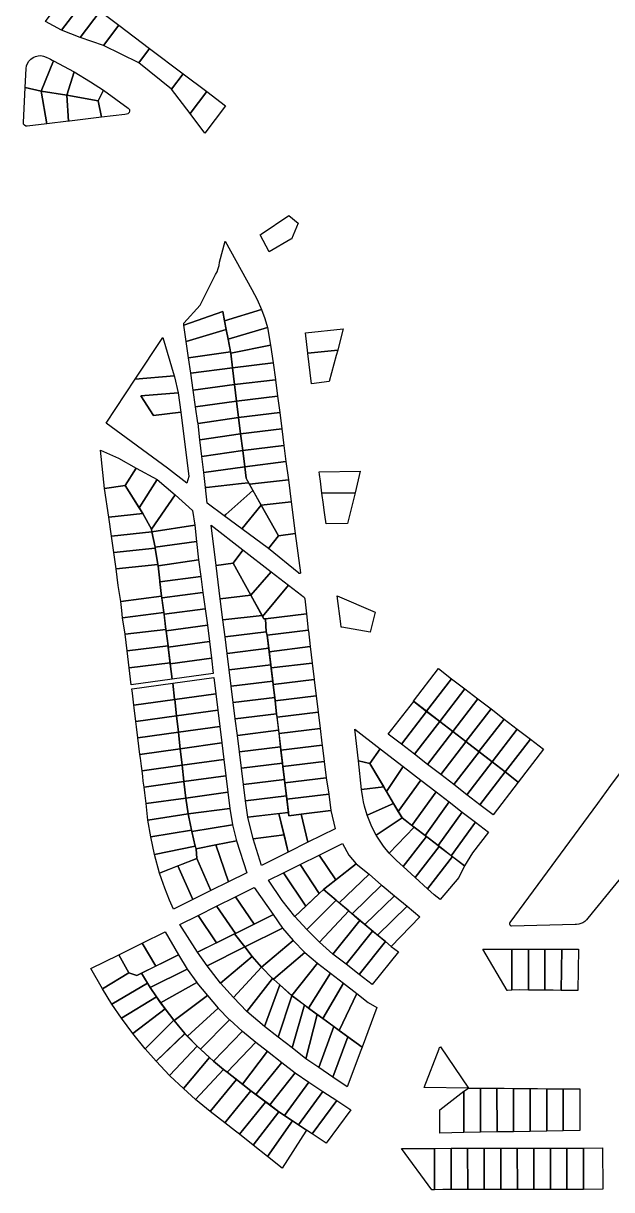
# Model space of a CAD drawing. Header units: millimetres. Extents: x 522658 to 553925, y 7796479 to 7820139.
# Drawn here: x 539582 to 540008, y 7802974 to 7803820 of the extents above; entities that cross this region are included whole.
import ezdxf

# ---------------------------------------------------------------- set-up
doc = ezdxf.new("R2010")
doc.units = ezdxf.units.MM
doc.layers.add('ZONA RESIDENCIAL 2 (ZR_2)', color=2, linetype='Continuous')

msp = doc.modelspace()

# ---------------------------------------------------------------- linework, layer by layer
at = {"layer": 'ZONA RESIDENCIAL 2 (ZR_2)'}
for points in [[(539597.62, 7803821.79), (539615.3, 7803846.03), (539615.72, 7803845.71), (539626.09, 7803837.87), (539609.2, 7803815.54), (539597.62, 7803821.79)], [(539609.2, 7803815.54), (539626.09, 7803837.87), (539637.25, 7803829.42), (539622.77, 7803810.28), (539609.2, 7803815.54)], [(539622.77, 7803810.28), (539637.25, 7803829.42), (539650.81, 7803819.17), (539639.65, 7803804.42), (539622.77, 7803810.28)], [(539639.65, 7803804.42), (539650.81, 7803819.17), (539673.14, 7803802.28), (539665.3, 7803791.91), (539639.65, 7803804.42)], [(539665.3, 7803791.91), (539673.14, 7803802.28), (539697.47, 7803783.88), (539689.02, 7803772.71), (539665.3, 7803791.91)], [(539603.45, 7803793.33), (539594.41, 7803771.23), (539582.91, 7803773.86), (539583.65, 7803787.58), (539583.94, 7803789.52), (539584.62, 7803791.37), (539585.63, 7803793.02), (539586.96, 7803794.49), (539588.56, 7803795.65), (539590.41, 7803796.5), (539592.25, 7803796.87), (539594.22, 7803797.02), (539596.1, 7803796.72), (539598, 7803796.03), (539600.24, 7803794.92), (539601.3, 7803794.39), (539602.44, 7803793.83), (539603.45, 7803793.33)], [(539594.41, 7803771.23), (539603.45, 7803793.33), (539618.4, 7803785.25), (539613.2, 7803768.43), (539594.41, 7803771.23)], [(539613.2, 7803768.43), (539618.4, 7803785.25), (539630.29, 7803778.11), (539639.62, 7803772.03), (539635.79, 7803764.11), (539613.2, 7803768.43)], [(539689.02, 7803772.71), (539697.47, 7803783.88), (539714.61, 7803770.91), (539702.55, 7803754.96), (539689.02, 7803772.71)], [(539594.41, 7803771.23), (539598.47, 7803747.55), (539584.33, 7803745.83), (539583.26, 7803745.93), (539582.32, 7803746.49), (539581.71, 7803747.36), (539581.53, 7803748.45), (539582.91, 7803773.86), (539594.41, 7803771.23)], [(539613.2, 7803768.43), (539614.35, 7803749.47), (539598.47, 7803747.55), (539594.41, 7803771.23), (539613.2, 7803768.43)], [(539614.35, 7803749.47), (539613.2, 7803768.43), (539635.79, 7803764.11), (539638.18, 7803752.35), (539614.99, 7803749.55), (539614.35, 7803749.47)], [(539635.79, 7803764.11), (539639.62, 7803772.03), (539657.66, 7803758.97), (539658.14, 7803758.43), (539658.44, 7803757.84), (539658.55, 7803757.34), (539658.59, 7803756.71), (539658.26, 7803755.84), (539657.65, 7803755.1), (539657.25, 7803754.84), (539656.37, 7803754.56), (539655.11, 7803754.4), (539638.18, 7803752.35), (539635.79, 7803764.11)], [(539702.55, 7803754.96), (539714.61, 7803770.91), (539728.17, 7803760.65), (539713.09, 7803740.71), (539702.55, 7803754.96)], [(539753.41, 7803666.94), (539754.18, 7803667.53), (539774.03, 7803680.95), (539780.81, 7803675.5), (539776.12, 7803663.85), (539775.63, 7803663.83), (539759.93, 7803654.6), (539753.41, 7803666.94)], [(539754.39, 7803612.6), (539727.54, 7803604.51), (539726.2, 7803611.28), (539698.07, 7803601.37), (539697.86, 7803602.82), (539709.92, 7803615.95), (539720.88, 7803638.1), (539722.07, 7803640.17), (539722.98, 7803642.37), (539723.6, 7803644.68), (539723.9, 7803647.05), (539727.98, 7803662.29), (539747.25, 7803627.34), (539751.1, 7803620.1), (539754.39, 7803612.6)], [(539698.07, 7803601.37), (539726.2, 7803611.28), (539727.54, 7803604.51), (539728.78, 7803598.24), (539699.75, 7803589.6), (539698.07, 7803601.37)], [(539758.56, 7803599.76), (539730.09, 7803591.18), (539728.78, 7803598.24), (539727.54, 7803604.51), (539754.39, 7803612.6), (539756.67, 7803606.24), (539758.56, 7803599.76)], [(539731.82, 7803581.87), (539701.47, 7803577.59), (539699.75, 7803589.6), (539728.78, 7803598.24), (539730.09, 7803591.18), (539731.82, 7803581.87)], [(539730.09, 7803591.18), (539758.56, 7803599.76), (539760.87, 7803586.8), (539731.97, 7803581.06), (539730.09, 7803591.18)], [(539786.19, 7803595.74), (539813.59, 7803598.71), (539809.67, 7803583.34), (539809.62, 7803583.15), (539788.02, 7803580.95), (539786.19, 7803595.74)], [(539691.04, 7803564.59), (539662.73, 7803562.16), (539682.67, 7803592.36), (539691.04, 7803564.59)], [(539701.47, 7803577.59), (539731.82, 7803581.87), (539731.97, 7803581.06), (539733.28, 7803570.37), (539703.05, 7803566.57), (539701.47, 7803577.59)], [(539731.97, 7803581.06), (539760.87, 7803586.8), (539762.7, 7803574.11), (539733.28, 7803570.37), (539731.97, 7803581.06)], [(539788.02, 7803580.95), (539809.62, 7803583.15), (539808.57, 7803579.29), (539803.44, 7803560.38), (539790.55, 7803558.74), (539788.04, 7803580.81), (539788.02, 7803580.95)], [(539733.28, 7803570.37), (539762.7, 7803574.11), (539764.44, 7803561.99), (539764.47, 7803561.76), (539734.78, 7803558.21), (539733.28, 7803570.37)], [(539662.73, 7803562.16), (539691.04, 7803564.59), (539691.29, 7803563.76), (539693.83, 7803552.33), (539666.74, 7803550), (539675.84, 7803535.81), (539695.67, 7803538.09), (539701.67, 7803491.58), (539700.18, 7803486.71), (539686.21, 7803497.5), (539641.55, 7803530.09), (539662.73, 7803562.16)], [(539734.78, 7803558.21), (539704.82, 7803554.22), (539703.05, 7803566.57), (539733.28, 7803570.37), (539734.78, 7803558.21)], [(539736.25, 7803546.22), (539706.55, 7803542.12), (539704.82, 7803554.22), (539734.78, 7803558.21), (539736.25, 7803546.22)], [(539734.78, 7803558.21), (539764.47, 7803561.76), (539766, 7803549.81), (539736.25, 7803546.22), (539734.78, 7803558.21)], [(539695.67, 7803538.09), (539675.84, 7803535.81), (539666.74, 7803550), (539693.83, 7803552.33), (539695.67, 7803538.09)], [(539737.72, 7803534.3), (539708.28, 7803530), (539708.23, 7803530.43), (539706.55, 7803542.12), (539736.25, 7803546.22), (539737.72, 7803534.3)], [(539736.25, 7803546.22), (539766, 7803549.81), (539767.51, 7803538.02), (539737.72, 7803534.3), (539736.25, 7803546.22)], [(539737.72, 7803534.3), (539767.51, 7803538.02), (539769.03, 7803526.14), (539739.17, 7803522.49), (539737.72, 7803534.3)], [(539739.17, 7803522.49), (539709.64, 7803518.18), (539708.28, 7803530), (539737.72, 7803534.3), (539739.17, 7803522.49)], [(539740.67, 7803510.32), (539711.04, 7803506), (539709.64, 7803518.18), (539739.17, 7803522.49), (539740.67, 7803510.32)], [(539739.17, 7803522.49), (539769.03, 7803526.14), (539770.58, 7803514.03), (539740.67, 7803510.32), (539739.17, 7803522.49)], [(539740.67, 7803510.32), (539770.58, 7803514.03), (539772.08, 7803502.28), (539742.11, 7803498.61), (539740.67, 7803510.32)], [(539663.46, 7803497.42), (539655.29, 7803484.84), (539640.46, 7803482.7), (539637.45, 7803510.63), (539650.57, 7803504.84), (539663.46, 7803497.42)], [(539742.11, 7803498.61), (539712.39, 7803494.28), (539711.04, 7803506), (539740.67, 7803510.32), (539742.11, 7803498.61)], [(539655.29, 7803484.84), (539663.46, 7803497.42), (539678.7, 7803489.21), (539665.45, 7803468.82), (539655.29, 7803484.84)], [(539744.98, 7803486.92), (539739.8, 7803486.37), (539714.45, 7803483.6), (539713.65, 7803483.41), (539712.39, 7803494.28), (539742.11, 7803498.61), (539743.15, 7803490.17), (539744.98, 7803486.92)], [(539742.11, 7803498.61), (539772.08, 7803502.28), (539773.78, 7803489.04), (539745.61, 7803485.81), (539743.15, 7803490.17), (539742.11, 7803498.61)], [(539798.2, 7803479.47), (539797.07, 7803488.09), (539796.43, 7803492.96), (539796.17, 7803494.96), (539825.99, 7803495.26), (539822.2, 7803479.72), (539798.2, 7803479.47)], [(539665.45, 7803468.82), (539678.7, 7803489.21), (539691.62, 7803478.16), (539674.4, 7803453.35), (539668.13, 7803464.59), (539665.45, 7803468.82)], [(539713.65, 7803483.41), (539714.45, 7803483.6), (539739.8, 7803486.37), (539744.98, 7803486.92), (539748.08, 7803481.42), (539728.55, 7803463.93), (539727.27, 7803463.03), (539714.93, 7803472.21), (539713.65, 7803483.41)], [(539745.61, 7803485.81), (539773.78, 7803489.04), (539775.84, 7803472.98), (539754.18, 7803470.6), (539745.61, 7803485.81)], [(539668.13, 7803464.59), (539643.5, 7803462.04), (539640.46, 7803482.7), (539655.29, 7803484.84), (539668.13, 7803464.59)], [(539674.4, 7803453.35), (539691.62, 7803478.16), (539704.28, 7803466.75), (539705.94, 7803456.21), (539674.84, 7803451.21), (539674.4, 7803453.35)], [(539727.27, 7803463.03), (539728.55, 7803463.93), (539748.08, 7803481.42), (539754.18, 7803470.6), (539740.36, 7803453.7), (539740.16, 7803453.44), (539727.27, 7803463.03)], [(539801.13, 7803457.21), (539800.28, 7803463.72), (539799.84, 7803467.05), (539799.28, 7803471.27), (539798.2, 7803479.47), (539822.2, 7803479.72), (539816.75, 7803457.37), (539801.13, 7803457.21)], [(539740.16, 7803453.44), (539740.36, 7803453.7), (539754.18, 7803470.6), (539766.7, 7803448.37), (539759.38, 7803439.15), (539740.16, 7803453.44)], [(539754.18, 7803470.6), (539775.84, 7803472.98), (539778.77, 7803450.13), (539766.7, 7803448.37), (539754.18, 7803470.6)], [(539674.84, 7803451.21), (539645.53, 7803448.17), (539643.5, 7803462.04), (539668.13, 7803464.59), (539674.4, 7803453.35), (539674.84, 7803451.21)], [(539674.84, 7803451.21), (539705.94, 7803456.21), (539707.24, 7803444.29), (539677.15, 7803440.27), (539674.84, 7803451.21)], [(539733.68, 7803428.49), (539721.33, 7803426.94), (539717.68, 7803456.1), (539740.88, 7803438.14), (539740.8, 7803438.06), (539733.68, 7803428.49)], [(539677.26, 7803439.39), (539647.28, 7803436.29), (539645.53, 7803448.17), (539674.84, 7803451.21), (539677.15, 7803440.27), (539677.26, 7803439.39)], [(539677.15, 7803440.27), (539707.24, 7803444.29), (539708.7, 7803430.87), (539679.28, 7803426.72), (539679.11, 7803427.54), (539677.26, 7803439.39), (539677.15, 7803440.27)], [(539766.7, 7803448.37), (539778.77, 7803450.13), (539782.55, 7803421.53), (539782.53, 7803421.43), (539782.5, 7803421.33), (539782.45, 7803421.23), (539782.38, 7803421.15), (539782.31, 7803421.08), (539782.22, 7803421.02), (539782.12, 7803420.98), (539782.02, 7803420.95), (539781.92, 7803420.94), (539781.81, 7803420.95), (539781.71, 7803420.98), (539781.61, 7803421.02), (539781.52, 7803421.08), (539781.45, 7803421.15), (539781.38, 7803421.23), (539759.38, 7803439.15), (539766.7, 7803448.37)], [(539679.11, 7803427.54), (539648.85, 7803424.52), (539647.28, 7803436.29), (539677.26, 7803439.39), (539679.11, 7803427.54)], [(539761.33, 7803422.3), (539746.55, 7803405.26), (539733.68, 7803428.49), (539740.8, 7803438.06), (539740.88, 7803438.14), (539761.33, 7803422.3)], [(539681.87, 7803404.53), (539652.14, 7803400.75), (539650.38, 7803412.46), (539648.85, 7803424.52), (539679.11, 7803427.54), (539679.28, 7803426.72), (539680.49, 7803415.68), (539680.63, 7803414.96), (539681.87, 7803404.53)], [(539679.28, 7803426.72), (539708.7, 7803430.87), (539710.32, 7803418.81), (539680.63, 7803414.96), (539680.49, 7803415.68), (539679.28, 7803426.72)], [(539746.55, 7803405.26), (539724.44, 7803402.63), (539721.33, 7803426.94), (539733.68, 7803428.49), (539746.55, 7803405.26)], [(539680.63, 7803414.96), (539710.32, 7803418.81), (539711.86, 7803407.29), (539682.14, 7803403.47), (539682.02, 7803403.44), (539681.87, 7803404.53), (539680.63, 7803414.96)], [(539746.55, 7803405.26), (539761.33, 7803422.3), (539773.98, 7803412.5), (539755.14, 7803389.75), (539746.55, 7803405.26)], [(539755.14, 7803389.75), (539773.98, 7803412.5), (539783.22, 7803405.35), (539784.65, 7803404.24), (539785.17, 7803403.84), (539785.74, 7803402.77), (539786.93, 7803391.85), (539757.13, 7803388.22), (539756.06, 7803388.09), (539755.14, 7803389.75)], [(539683.48, 7803392.63), (539653.56, 7803388.83), (539652.93, 7803394.13), (539652.14, 7803400.75), (539681.87, 7803404.53), (539683.48, 7803392.63)], [(539682.02, 7803403.44), (539682.14, 7803403.47), (539711.86, 7803407.29), (539713.46, 7803395.31), (539713.34, 7803395.32), (539683.63, 7803391.53), (539683.48, 7803392.63), (539682.02, 7803403.44)], [(539754.68, 7803390.58), (539726.35, 7803387.38), (539724.44, 7803402.63), (539746.55, 7803405.26), (539754.68, 7803390.58)], [(539833.16, 7803378.46), (539812.51, 7803382.21), (539812.23, 7803382.2), (539811.94, 7803384.44), (539809.29, 7803404.91), (539836.7, 7803393.04), (539833.16, 7803378.46)], [(539713.46, 7803395.31), (539715.04, 7803383.52), (539685.11, 7803379.41), (539684.99, 7803380.35), (539683.63, 7803391.53), (539713.34, 7803395.32), (539713.46, 7803395.31)], [(539684.98, 7803380.43), (539684.9, 7803380.44), (539655.38, 7803377), (539653.56, 7803388.83), (539683.48, 7803392.63), (539684.98, 7803380.43)], [(539757.67, 7803378.62), (539727.89, 7803375), (539726.35, 7803387.38), (539754.68, 7803390.58), (539756.06, 7803388.09), (539757.13, 7803388.22), (539757.67, 7803378.62)], [(539757.13, 7803388.22), (539786.93, 7803391.85), (539788.26, 7803379.92), (539758.48, 7803376.29), (539757.67, 7803378.62), (539757.13, 7803388.22)], [(539686.5, 7803368.54), (539656.77, 7803365.01), (539655.38, 7803377), (539684.9, 7803380.44), (539684.98, 7803380.43), (539684.99, 7803380.35), (539685.14, 7803379.18), (539686.5, 7803368.54)], [(539685.11, 7803379.41), (539715.04, 7803383.52), (539716.5, 7803371.6), (539686.63, 7803367.5), (539686.5, 7803368.54), (539685.14, 7803379.18), (539685.11, 7803379.41)], [(539759.62, 7803366.77), (539729.34, 7803363.09), (539727.89, 7803375), (539757.67, 7803378.62), (539758.48, 7803376.29), (539759.62, 7803366.77)], [(539758.48, 7803376.29), (539788.26, 7803379.92), (539788.31, 7803379.48), (539789.57, 7803367.99), (539759.91, 7803364.3), (539758.48, 7803376.29)], [(539687.96, 7803356.13), (539658.25, 7803352.59), (539656.77, 7803365.01), (539686.5, 7803368.54), (539686.63, 7803367.5), (539687.96, 7803356.13)], [(539686.63, 7803367.5), (539716.5, 7803371.6), (539717.96, 7803359.69), (539688.02, 7803355.58), (539686.63, 7803367.5)], [(539759.91, 7803364.3), (539789.57, 7803367.99), (539791.02, 7803356.08), (539761.41, 7803352.47), (539761.33, 7803352.42), (539759.91, 7803364.3)], [(539688.02, 7803355.58), (539717.96, 7803359.69), (539719.3, 7803348.57), (539689.57, 7803344.43), (539688.02, 7803355.58)], [(539761.04, 7803354.86), (539730.86, 7803351.19), (539729.34, 7803363.09), (539759.62, 7803366.77), (539761.04, 7803354.86)], [(539689.57, 7803344.43), (539659.83, 7803340.29), (539658.25, 7803352.59), (539687.96, 7803356.13), (539688.02, 7803355.58), (539689.57, 7803344.43)], [(539762.46, 7803342.94), (539732.35, 7803339.28), (539730.86, 7803351.19), (539761.04, 7803354.86), (539762.46, 7803342.94)], [(539761.33, 7803352.42), (539761.41, 7803352.47), (539791.02, 7803356.08), (539792.44, 7803344.16), (539762.76, 7803340.47), (539761.33, 7803352.42)], [(539864.56, 7803328.31), (539882.75, 7803351.98), (539892.27, 7803344.66), (539873.92, 7803321.09), (539864.56, 7803328.31)], [(539690, 7803341.54), (539719.67, 7803345.67), (539721.17, 7803333.77), (539691.33, 7803329.61), (539691.31, 7803329.75), (539690, 7803341.54)], [(539763.9, 7803330.97), (539733.84, 7803327.37), (539732.35, 7803339.28), (539762.46, 7803342.94), (539763.01, 7803338.4), (539763.9, 7803330.97)], [(539762.76, 7803340.47), (539792.44, 7803344.16), (539792.49, 7803343.73), (539793.88, 7803332.25), (539764.19, 7803328.54), (539763.01, 7803338.4), (539762.76, 7803340.47)], [(539873.92, 7803321.09), (539892.27, 7803344.66), (539901.8, 7803337.34), (539883.58, 7803313.64), (539873.92, 7803321.09)], [(539691.33, 7803329.61), (539661.75, 7803325.49), (539661.23, 7803329.76), (539660.67, 7803334.3), (539660.3, 7803337.24), (539660.47, 7803337.42), (539690, 7803341.54), (539691.31, 7803329.75), (539691.33, 7803329.61)], [(539691.33, 7803329.61), (539721.17, 7803333.77), (539722.65, 7803321.86), (539692.66, 7803317.68), (539691.33, 7803329.61)], [(539883.58, 7803313.64), (539901.8, 7803337.34), (539911.32, 7803330.03), (539893.09, 7803306.3), (539883.58, 7803313.64)], [(539692.65, 7803317.68), (539663.22, 7803313.58), (539662, 7803323.47), (539661.75, 7803325.49), (539691.33, 7803329.61), (539692.65, 7803317.68)], [(539765.31, 7803319.11), (539735.32, 7803315.46), (539733.84, 7803327.37), (539763.9, 7803330.97), (539765.31, 7803319.11)], [(539764.19, 7803328.54), (539793.88, 7803332.25), (539795.32, 7803320.33), (539765.59, 7803316.74), (539765.31, 7803319.11), (539764.19, 7803328.54)], [(539846.26, 7803304.49), (539864.86, 7803328.07), (539874.07, 7803320.97), (539855.77, 7803297.15), (539846.26, 7803304.49)], [(539893.09, 7803306.3), (539911.32, 7803330.03), (539920.84, 7803322.71), (539902.6, 7803298.97), (539893.09, 7803306.3)], [(539693.99, 7803305.75), (539664.69, 7803301.67), (539663.71, 7803309.67), (539663.22, 7803313.58), (539692.65, 7803317.68), (539693.99, 7803305.75)], [(539692.66, 7803317.68), (539722.65, 7803321.86), (539724.12, 7803309.94), (539693.99, 7803305.75), (539692.66, 7803317.68)], [(539766.73, 7803307.2), (539736.81, 7803303.56), (539735.32, 7803315.46), (539765.31, 7803319.11), (539766.73, 7803307.2)], [(539765.59, 7803316.74), (539795.32, 7803320.33), (539796.76, 7803308.42), (539767.02, 7803304.81), (539765.59, 7803316.74)], [(539883.62, 7803313.6), (539865.28, 7803289.82), (539855.77, 7803297.15), (539874.07, 7803320.97), (539883.62, 7803313.6)], [(539902.6, 7803298.97), (539920.84, 7803322.71), (539930.37, 7803315.38), (539912.01, 7803291.71), (539902.6, 7803298.97)], [(539693.99, 7803305.75), (539724.12, 7803309.94), (539725.59, 7803298.03), (539695.34, 7803293.78), (539694.01, 7803305.59), (539693.99, 7803305.75)], [(539767.02, 7803304.81), (539796.76, 7803308.42), (539798.03, 7803298), (539798.21, 7803296.51), (539768.44, 7803292.89), (539767.02, 7803304.81)], [(539893.09, 7803306.3), (539874.79, 7803282.49), (539865.28, 7803289.82), (539883.62, 7803313.6), (539893.09, 7803306.3)], [(539912.01, 7803291.71), (539930.37, 7803315.38), (539939.88, 7803308.07), (539921.62, 7803284.3), (539912.01, 7803291.71)], [(539695.34, 7803293.82), (539666.16, 7803289.76), (539664.69, 7803301.67), (539693.99, 7803305.75), (539694.01, 7803305.59), (539695.34, 7803293.82)], [(539768.16, 7803295.28), (539738.28, 7803291.65), (539736.81, 7803303.56), (539766.73, 7803307.2), (539768.16, 7803295.28)], [(539832.92, 7803283.18), (539824.59, 7803285.12), (539821.99, 7803308.04), (539840.51, 7803293.75), (539832.92, 7803283.18)], [(539902.6, 7803298.97), (539902.52, 7803298.87), (539884.3, 7803275.15), (539874.79, 7803282.49), (539893.09, 7803306.3), (539902.6, 7803298.97)], [(539921.62, 7803284.3), (539939.88, 7803308.07), (539949.4, 7803300.74), (539931.13, 7803276.97), (539921.62, 7803284.3)], [(539931.13, 7803276.97), (539949.4, 7803300.74), (539958.92, 7803293.42), (539940.64, 7803269.63), (539931.13, 7803276.97)], [(539696.68, 7803281.89), (539667.63, 7803277.85), (539667.22, 7803281.22), (539666.51, 7803286.94), (539666.16, 7803289.76), (539695.34, 7803293.82), (539696.68, 7803281.89)], [(539695.34, 7803293.78), (539725.59, 7803298.03), (539727.06, 7803286.12), (539696.68, 7803281.89), (539695.34, 7803293.78)], [(539769.59, 7803283.37), (539739.74, 7803279.74), (539738.28, 7803291.65), (539768.16, 7803295.28), (539769.59, 7803283.37)], [(539768.44, 7803292.89), (539798.21, 7803296.51), (539799.66, 7803284.6), (539769.88, 7803280.98), (539768.44, 7803292.89)], [(539857.16, 7803280.91), (539844.98, 7803262.8), (539832.92, 7803283.18), (539840.51, 7803293.75), (539857.16, 7803280.91)], [(539912.12, 7803291.63), (539893.81, 7803267.8), (539884.3, 7803275.15), (539902.52, 7803298.87), (539902.6, 7803298.97), (539912.12, 7803291.63)], [(539921.62, 7803284.3), (539903.31, 7803260.48), (539893.81, 7803267.8), (539912.12, 7803291.63), (539921.62, 7803284.3)], [(539696.68, 7803281.89), (539727.06, 7803286.12), (539728.53, 7803274.21), (539698.02, 7803269.96), (539697.99, 7803270.31), (539696.68, 7803281.89)], [(539771.04, 7803271.46), (539741.19, 7803267.83), (539739.74, 7803279.74), (539769.59, 7803283.37), (539769.88, 7803280.98), (539771.04, 7803271.46)], [(539769.88, 7803280.98), (539799.66, 7803284.6), (539801.11, 7803272.69), (539771.33, 7803269.07), (539769.88, 7803280.98)], [(539843.05, 7803266.06), (539826.91, 7803264.23), (539824.59, 7803285.12), (539832.92, 7803283.18), (539843.05, 7803266.06)], [(539931.13, 7803276.97), (539912.82, 7803253.14), (539903.31, 7803260.48), (539921.62, 7803284.3), (539931.13, 7803276.97)], [(539698.03, 7803269.96), (539669.1, 7803265.94), (539668.56, 7803270.35), (539668.15, 7803273.66), (539667.63, 7803277.85), (539696.68, 7803281.89), (539697.99, 7803270.31), (539698.03, 7803269.96)], [(539844.98, 7803262.8), (539857.16, 7803280.91), (539869.85, 7803271.12), (539853.51, 7803248.36), (539844.98, 7803262.8)], [(539940.64, 7803269.63), (539922.33, 7803245.81), (539912.82, 7803253.14), (539931.13, 7803276.97), (539940.64, 7803269.63)], [(539699.46, 7803258.05), (539670.57, 7803254.02), (539669.61, 7803261.81), (539669.1, 7803265.94), (539698.03, 7803269.96), (539699.46, 7803258.05)], [(539698.02, 7803269.96), (539728.53, 7803274.21), (539730, 7803262.3), (539699.46, 7803258.05), (539698.02, 7803269.96)], [(539772.5, 7803259.54), (539742.64, 7803255.91), (539741.19, 7803267.83), (539771.04, 7803271.46), (539771.33, 7803269.07), (539772.5, 7803259.54)], [(539771.33, 7803269.07), (539801.11, 7803272.69), (539803.09, 7803260.84), (539772.78, 7803257.15), (539771.33, 7803269.07)], [(539850.18, 7803254), (539830.91, 7803245.64), (539829.04, 7803252.08), (539828.33, 7803255.18), (539827.75, 7803258.23), (539826.91, 7803264.23), (539843.05, 7803266.06), (539844.98, 7803262.8), (539850.18, 7803254)], [(539853.51, 7803248.36), (539869.85, 7803271.12), (539880.95, 7803262.56), (539863.43, 7803238.16), (539856.29, 7803243.66), (539853.51, 7803248.36)], [(539701.07, 7803246.56), (539671.94, 7803242.1), (539670.83, 7803251.78), (539670.57, 7803254.02), (539699.46, 7803258.05), (539701.07, 7803246.56)], [(539699.46, 7803258.05), (539730, 7803262.3), (539731.32, 7803250.37), (539701.07, 7803246.56), (539699.46, 7803258.05)], [(539773.95, 7803247.63), (539744.48, 7803244.05), (539742.64, 7803255.91), (539772.5, 7803259.54), (539773.95, 7803247.63)], [(539772.78, 7803257.15), (539803.09, 7803260.84), (539804.53, 7803248.97), (539783.02, 7803246.32), (539774.24, 7803245.24), (539772.78, 7803257.15)], [(539863.43, 7803238.16), (539880.95, 7803262.56), (539890.47, 7803255.22), (539872.95, 7803230.81), (539865.01, 7803236.94), (539863.43, 7803238.16)], [(539701.07, 7803246.56), (539731.32, 7803250.37), (539733.38, 7803238.55), (539703.77, 7803233.84), (539701.07, 7803246.56)], [(539856.29, 7803243.66), (539837.54, 7803231.06), (539834.44, 7803237.04), (539830.91, 7803245.64), (539850.18, 7803254), (539856.29, 7803243.66)], [(539872.95, 7803230.81), (539890.47, 7803255.22), (539899.98, 7803247.88), (539882.46, 7803223.48), (539872.95, 7803230.81)], [(539703.55, 7803234.82), (539673.97, 7803229.77), (539671.94, 7803242.1), (539701.07, 7803246.56), (539703.55, 7803234.82)], [(539770.68, 7803231.23), (539748.22, 7803228.52), (539744.48, 7803244.05), (539767, 7803246.79), (539770.68, 7803231.23)], [(539773.62, 7803218.83), (539767, 7803246.79), (539773.95, 7803247.63), (539774.24, 7803245.24), (539783.02, 7803246.32), (539787.86, 7803225.93), (539773.62, 7803218.83)], [(539783.02, 7803246.32), (539804.53, 7803248.97), (539807.65, 7803235.79), (539787.86, 7803225.93), (539783.02, 7803246.32)], [(539865.01, 7803236.94), (539846.91, 7803218.08), (539842.8, 7803223.19), (539840.81, 7803225.96), (539837.54, 7803231.06), (539856.29, 7803243.66), (539865.01, 7803236.94)], [(539882.46, 7803223.48), (539899.98, 7803247.88), (539909.49, 7803240.55), (539891.98, 7803216.16), (539882.46, 7803223.48)], [(539706.15, 7803223.11), (539676.77, 7803217.07), (539673.97, 7803229.77), (539703.55, 7803234.82), (539703.77, 7803233.84), (539706.15, 7803223.11)], [(539703.77, 7803233.84), (539733.38, 7803238.55), (539736.28, 7803226.91), (539721.23, 7803224.01), (539706.82, 7803221.24), (539706.15, 7803223.11), (539703.77, 7803233.84)], [(539873.97, 7803230.03), (539871.29, 7803226.62), (539857.01, 7803208.36), (539852.31, 7803212.58), (539846.91, 7803218.08), (539865.01, 7803236.94), (539873.97, 7803230.03)], [(539891.98, 7803216.16), (539909.49, 7803240.55), (539918.98, 7803233.23), (539907.39, 7803218.16), (539901.51, 7803208.84), (539891.98, 7803216.16)], [(539730.41, 7803197.3), (539717.59, 7803190.91), (539707.41, 7803214.19), (539706.82, 7803221.24), (539721.23, 7803224.01), (539730.41, 7803197.3)], [(539721.23, 7803224.01), (539736.28, 7803226.91), (539743.63, 7803203.86), (539730.41, 7803197.3), (539721.23, 7803224.01)], [(539748.22, 7803228.52), (539770.68, 7803231.23), (539773.62, 7803218.83), (539754.24, 7803209.17), (539748.22, 7803228.52)], [(539808.18, 7803198.67), (539796.21, 7803216.67), (539813.13, 7803225.09), (539817.69, 7803216.58), (539822.89, 7803210.36), (539808.18, 7803198.67)], [(539883.24, 7803222.88), (539865.88, 7803200.27), (539857.01, 7803208.36), (539871.29, 7803226.62), (539873.97, 7803230.03), (539882.46, 7803223.48), (539883.24, 7803222.88)], [(539707.41, 7803214.19), (539680.43, 7803203.56), (539676.77, 7803217.07), (539706.15, 7803223.11), (539706.82, 7803221.24), (539707.41, 7803214.19)], [(539808.18, 7803198.67), (539799.4, 7803191.69), (539796.22, 7803188.72), (539782.26, 7803209.72), (539796.21, 7803216.67), (539808.18, 7803198.67)], [(539892.77, 7803215.55), (539874.75, 7803192.18), (539865.88, 7803200.27), (539883.24, 7803222.88), (539892.77, 7803215.55)], [(539897.58, 7803200.45), (539883.98, 7803184.4), (539879.54, 7803187.81), (539874.75, 7803192.18), (539892.77, 7803215.55), (539901.51, 7803208.84), (539897.58, 7803200.45)], [(539704.58, 7803184.44), (539690.36, 7803177.37), (539687.55, 7803183.98), (539684.26, 7803192.52), (539681.85, 7803199.45), (539680.43, 7803203.56), (539693.56, 7803208.73), (539704.58, 7803184.44)], [(539704.58, 7803184.44), (539693.56, 7803208.73), (539707.41, 7803214.19), (539717.59, 7803190.91), (539704.58, 7803184.44)], [(539786.38, 7803179.55), (539770.29, 7803203.76), (539782.26, 7803209.72), (539796.22, 7803188.72), (539786.38, 7803179.55)], [(539799.4, 7803191.69), (539822.89, 7803210.36), (539832.43, 7803202.66), (539810.77, 7803181.91), (539808.49, 7803183.86), (539799.4, 7803191.69)], [(539786.38, 7803179.55), (539778.46, 7803172.15), (539769.2, 7803183.7), (539759.48, 7803198.38), (539770.29, 7803203.76), (539786.38, 7803179.55)], [(539810.77, 7803181.91), (539832.43, 7803202.66), (539841.49, 7803194.84), (539819.97, 7803174.05), (539817.61, 7803176.06), (539810.77, 7803181.91)], [(539748.88, 7803166.51), (539735.35, 7803186.37), (539748.91, 7803193.12), (539762.69, 7803173.45), (539762.43, 7803173.28), (539748.88, 7803166.51)], [(539808.49, 7803183.86), (539787.29, 7803162.64), (539778.46, 7803172.15), (539796.22, 7803188.72), (539799.4, 7803191.69), (539808.49, 7803183.86)], [(539819.97, 7803174.05), (539841.49, 7803194.84), (539841.76, 7803194.61), (539850.72, 7803187.16), (539829.28, 7803166.17), (539819.97, 7803174.05)], [(539748.88, 7803166.51), (539735.34, 7803159.75), (539721.85, 7803179.25), (539721.67, 7803179.56), (539735.35, 7803186.37), (539748.88, 7803166.51)], [(539817.61, 7803176.06), (539796.48, 7803153.47), (539787.29, 7803162.64), (539808.49, 7803183.86), (539817.61, 7803176.06)], [(539829.28, 7803166.17), (539850.72, 7803187.16), (539859.93, 7803179.43), (539838.58, 7803158.56), (539829.28, 7803166.17)], [(539721.76, 7803152.96), (539708, 7803146.09), (539695.05, 7803166.3), (539708.27, 7803172.88), (539721.76, 7803152.96)], [(539721.76, 7803152.96), (539708.27, 7803172.88), (539721.67, 7803179.56), (539721.85, 7803179.25), (539735.34, 7803159.75), (539734.84, 7803159.5), (539721.76, 7803152.96)], [(539735.34, 7803159.75), (539762.43, 7803173.28), (539762.69, 7803173.45), (539769.57, 7803163.64), (539742.22, 7803149.95), (539734.84, 7803159.5), (539735.34, 7803159.75)], [(539825.73, 7803169.18), (539806.13, 7803144.76), (539796.48, 7803153.47), (539817.61, 7803176.06), (539825.73, 7803169.18)], [(539838.58, 7803158.56), (539859.93, 7803179.43), (539869.2, 7803171.8), (539848.35, 7803150.15), (539844.3, 7803153.88), (539838.58, 7803158.56)], [(539835.02, 7803161.47), (539834.96, 7803161.41), (539815.65, 7803137.45), (539806.13, 7803144.76), (539825.73, 7803169.18), (539829.28, 7803166.17), (539835.02, 7803161.47)], [(539677.64, 7803135.99), (539667.67, 7803152.67), (539684.31, 7803160.95), (539694.05, 7803144.15), (539677.64, 7803135.99)], [(539742.22, 7803149.95), (539714.82, 7803136.22), (539708, 7803146.09), (539734.84, 7803159.5), (539742.22, 7803149.95)], [(539742.22, 7803149.95), (539769.57, 7803163.64), (539777.37, 7803154.55), (539754.35, 7803135.28), (539747.66, 7803142.99), (539742.22, 7803149.95)], [(539844.3, 7803153.88), (539825.07, 7803130.01), (539815.65, 7803137.45), (539834.96, 7803161.41), (539835.02, 7803161.47), (539844.3, 7803153.88)], [(539677.64, 7803135.99), (539667.24, 7803130.82), (539663.86, 7803129.14), (539658.12, 7803131.11), (539650.88, 7803144.31), (539667.67, 7803152.67), (539677.64, 7803135.99)], [(539747.66, 7803142.99), (539724.66, 7803123.64), (539714.82, 7803136.22), (539742.22, 7803149.95), (539747.66, 7803142.99)], [(539754.35, 7803135.28), (539777.37, 7803154.55), (539785.82, 7803146.02), (539762.92, 7803126.59), (539762.4, 7803127.1), (539754.22, 7803135.16), (539754.35, 7803135.28)], [(539853.75, 7803146.47), (539834.53, 7803122.64), (539825.07, 7803130.01), (539844.3, 7803153.88), (539848.35, 7803150.15), (539853.75, 7803146.47)], [(539932.89, 7803118.33), (539932.45, 7803118.3), (539914.9, 7803148.36), (539935.9, 7803148.36), (539936.01, 7803118.48), (539932.89, 7803118.33)], [(539936.01, 7803118.48), (539935.9, 7803148.36), (539947.97, 7803148.36), (539947.97, 7803118.66), (539941.63, 7803118.76), (539936.01, 7803118.48)], [(539947.97, 7803118.66), (539947.97, 7803148.36), (539959.97, 7803148.36), (539959.77, 7803118.53), (539953.7, 7803118.59), (539952.11, 7803118.6), (539947.97, 7803118.66)], [(539959.77, 7803118.53), (539959.97, 7803148.36), (539972.23, 7803148.29), (539971.63, 7803118.43), (539965.88, 7803118.48), (539959.77, 7803118.53)], [(539971.63, 7803118.43), (539972.23, 7803148.29), (539984.21, 7803148.23), (539983.83, 7803118.33), (539977.79, 7803118.38), (539971.63, 7803118.43)], [(539658.12, 7803131.11), (539638.91, 7803119.46), (539630.58, 7803134.2), (539650.88, 7803144.31), (539658.12, 7803131.11)], [(539700.5, 7803133.72), (539673.64, 7803120.49), (539667.24, 7803130.82), (539694.05, 7803144.15), (539700.5, 7803133.72)], [(539754.22, 7803135.16), (539733.92, 7803113.14), (539724.66, 7803123.64), (539747.66, 7803142.99), (539754.35, 7803135.28), (539754.22, 7803135.16)], [(539762.92, 7803126.59), (539785.82, 7803146.02), (539794.94, 7803138.23), (539776.25, 7803114.59), (539763.25, 7803126.26), (539762.92, 7803126.59)], [(539671.62, 7803123.74), (539645.84, 7803108.44), (539638.91, 7803119.46), (539658.12, 7803131.11), (539663.86, 7803129.14), (539667.24, 7803130.82), (539671.62, 7803123.74)], [(539707.31, 7803124.08), (539681.15, 7803109.46), (539678.12, 7803113.67), (539673.64, 7803120.49), (539700.5, 7803133.72), (539707.31, 7803124.08)], [(539762.4, 7803127.1), (539743.76, 7803103.19), (539733.92, 7803113.14), (539754.22, 7803135.16), (539762.4, 7803127.1)], [(539776.25, 7803114.59), (539794.94, 7803138.23), (539804.45, 7803130.9), (539788.46, 7803105.52), (539777.56, 7803113.76), (539776.4, 7803114.46), (539776.25, 7803114.59)], [(539788.46, 7803105.52), (539804.45, 7803130.9), (539813.83, 7803123.56), (539798.85, 7803097.96), (539788.46, 7803105.52)], [(539678.12, 7803113.67), (539652.68, 7803098.29), (539645.84, 7803108.44), (539671.62, 7803123.74), (539673.64, 7803120.49), (539678.12, 7803113.67)], [(539715.07, 7803114.71), (539690.95, 7803096.58), (539690.81, 7803096.75), (539684.37, 7803104.94), (539681.15, 7803109.46), (539707.31, 7803124.08), (539707.41, 7803123.94), (539715.07, 7803114.71)], [(539767.61, 7803122.35), (539756.38, 7803092.19), (539743.76, 7803103.19), (539762.4, 7803127.1), (539763.25, 7803126.26), (539767.61, 7803122.35)], [(539776.4, 7803114.46), (539766.5, 7803084.34), (539756.38, 7803092.19), (539767.61, 7803122.35), (539776.4, 7803114.46)], [(539798.85, 7803097.96), (539813.83, 7803123.56), (539823.4, 7803116.1), (539810.68, 7803089.3), (539798.85, 7803097.96)], [(539684.37, 7803104.94), (539660.94, 7803087.16), (539652.68, 7803098.29), (539678.12, 7803113.67), (539684.37, 7803104.94)], [(539722.81, 7803105.4), (539700.59, 7803085.17), (539698.77, 7803086.99), (539690.95, 7803096.58), (539715.07, 7803114.71), (539722.81, 7803105.4)], [(539785.44, 7803107.8), (539776.47, 7803076.6), (539766.5, 7803084.34), (539776.4, 7803114.46), (539777.56, 7803113.76), (539785.44, 7803107.8)], [(539810.68, 7803089.3), (539823.4, 7803116.1), (539831.67, 7803109.66), (539838.02, 7803105.91), (539827.3, 7803077.13), (539810.68, 7803089.3)], [(539731.2, 7803097.01), (539710.11, 7803075.77), (539707.74, 7803078), (539700.59, 7803085.17), (539722.82, 7803105.38), (539731.2, 7803097.01)], [(539794.8, 7803100.89), (539786.49, 7803068.8), (539776.47, 7803076.6), (539785.44, 7803107.8), (539788.44, 7803105.53), (539794.8, 7803100.89)], [(539690.81, 7803096.75), (539669.99, 7803075.94), (539660.94, 7803087.16), (539684.37, 7803104.94), (539690.81, 7803096.75)], [(539698.79, 7803086.98), (539677.9, 7803066.9), (539669.99, 7803075.94), (539690.81, 7803096.75), (539698.79, 7803086.98)], [(539740.45, 7803088.72), (539719.52, 7803067.06), (539716.5, 7803069.73), (539710.11, 7803075.77), (539731.2, 7803097.01), (539731.29, 7803096.92), (539740.27, 7803088.87), (539740.45, 7803088.72)], [(539806.9, 7803092.07), (539795.84, 7803062.35), (539786.49, 7803068.8), (539794.8, 7803100.89), (539798.85, 7803097.96), (539806.9, 7803092.07)], [(539750.23, 7803080.83), (539729.48, 7803059.05), (539726.81, 7803061.04), (539719.52, 7803067.06), (539740.45, 7803088.72), (539750.23, 7803080.83)], [(539817.01, 7803084.67), (539806.03, 7803055.32), (539795.84, 7803062.35), (539806.9, 7803092.07), (539810.7, 7803089.29), (539817.01, 7803084.67)], [(539707.74, 7803078), (539687.8, 7803056.8), (539687.65, 7803056.7), (539677.9, 7803066.9), (539698.8, 7803086.96), (539707.74, 7803078)], [(539758.65, 7803074.23), (539740.51, 7803050.36), (539729.48, 7803059.05), (539750.23, 7803080.83), (539758.65, 7803074.23)], [(539806.03, 7803055.32), (539817.01, 7803084.67), (539827.3, 7803077.13), (539826.39, 7803074.66), (539816.57, 7803048.36), (539806.03, 7803055.32)], [(539716.5, 7803069.73), (539697.64, 7803047.08), (539687.89, 7803056.45), (539687.65, 7803056.7), (539687.8, 7803056.8), (539707.74, 7803078), (539716.5, 7803069.73)], [(539769.16, 7803065.99), (539750.31, 7803042.76), (539746.68, 7803045.49), (539740.51, 7803050.36), (539758.65, 7803074.23), (539769.16, 7803065.99)], [(539904.48, 7803047.53), (539872.3, 7803047.81), (539883.09, 7803076.06), (539883.29, 7803076.46), (539883.55, 7803076.83), (539883.86, 7803077.16), (539884.21, 7803077.44), (539904.48, 7803047.53)], [(539726.81, 7803061.04), (539706.49, 7803039.22), (539697.64, 7803047.08), (539716.5, 7803069.73), (539719.52, 7803067.06), (539726.81, 7803061.04)], [(539778.65, 7803058.55), (539760.36, 7803035.21), (539750.31, 7803042.76), (539769.16, 7803065.99), (539778.65, 7803058.55)], [(539736.23, 7803053.73), (539736.11, 7803053.65), (539717.12, 7803030.5), (539706.49, 7803039.22), (539726.81, 7803061.04), (539729.48, 7803059.05), (539736.23, 7803053.73)], [(539788.64, 7803051.77), (539770.95, 7803027.61), (539766.93, 7803030.27), (539760.36, 7803035.21), (539778.65, 7803058.55), (539788.64, 7803051.77)], [(539746.68, 7803045.49), (539727.82, 7803022.24), (539717.12, 7803030.5), (539736.11, 7803053.65), (539736.23, 7803053.73), (539746.68, 7803045.49)], [(539798.78, 7803045.11), (539781.04, 7803020.89), (539770.95, 7803027.61), (539788.64, 7803051.77), (539798.78, 7803045.11)], [(539901.22, 7803015.16), (539901.15, 7803045.12), (539904.48, 7803047.53), (539906.48, 7803047.51), (539910.24, 7803047.48), (539913.14, 7803047.45), (539913.22, 7803015.38), (539901.22, 7803015.16)], [(539925.14, 7803047.34), (539925.21, 7803015.6), (539913.22, 7803015.38), (539913.14, 7803047.45), (539918.48, 7803047.4), (539925.14, 7803047.34)], [(539930.48, 7803047.3), (539937.14, 7803047.23), (539937.21, 7803015.83), (539925.21, 7803015.6), (539925.14, 7803047.34), (539930.48, 7803047.3)], [(539942.47, 7803047.19), (539949.14, 7803047.13), (539949.21, 7803016.05), (539937.21, 7803015.83), (539937.14, 7803047.23), (539942.47, 7803047.19)], [(539954.47, 7803047.08), (539961.2, 7803047.02), (539961.27, 7803016.27), (539949.21, 7803016.05), (539949.14, 7803047.13), (539954.47, 7803047.08)], [(539973.2, 7803046.91), (539973.27, 7803016.49), (539961.27, 7803016.27), (539961.2, 7803047.02), (539966.47, 7803046.97), (539973.2, 7803046.91)], [(539978.38, 7803046.87), (539985.2, 7803046.81), (539985.27, 7803016.71), (539973.27, 7803016.49), (539973.2, 7803046.91), (539978.38, 7803046.87)], [(539757.24, 7803037.56), (539757.2, 7803037.25), (539738.26, 7803013.96), (539735.54, 7803016.11), (539727.82, 7803022.24), (539746.68, 7803045.49), (539757.24, 7803037.56)], [(539766.93, 7803030.27), (539748.24, 7803006.07), (539738.26, 7803013.96), (539757.2, 7803037.25), (539757.24, 7803037.56), (539766.93, 7803030.27)], [(539808.91, 7803038.45), (539791.17, 7803014.18), (539787, 7803016.95), (539781.04, 7803020.89), (539798.78, 7803045.11), (539808.91, 7803038.45)], [(539819.05, 7803031.78), (539801.28, 7803007.47), (539791.17, 7803014.18), (539808.91, 7803038.45), (539819.05, 7803031.78)], [(539883.61, 7803031.77), (539901.15, 7803045.12), (539901.22, 7803015.16), (539883.65, 7803014.83), (539883.61, 7803031.77)], [(539776.88, 7803023.63), (539758.64, 7802997.84), (539748.24, 7803006.07), (539766.93, 7803030.27), (539776.88, 7803023.63)], [(539787, 7803016.95), (539786.46, 7803016.11), (539769.3, 7802989.4), (539758.64, 7802997.84), (539776.88, 7803023.63), (539787, 7803016.95)], [(539877.94, 7802973.72), (539855.88, 7803003.66), (539879.88, 7803003.72), (539879.94, 7802973.72), (539877.94, 7802973.72)], [(539879.94, 7802973.72), (539879.88, 7803003.72), (539891.88, 7803003.75), (539891.94, 7802973.75), (539885.84, 7802973.73), (539879.94, 7802973.72)], [(539891.94, 7802973.75), (539891.88, 7803003.75), (539903.88, 7803003.77), (539903.94, 7802973.77), (539898.84, 7802973.76), (539891.94, 7802973.75)], [(539903.94, 7802973.77), (539903.88, 7803003.77), (539915.88, 7803003.8), (539915.94, 7802973.8), (539910.84, 7802973.78), (539903.94, 7802973.77)], [(539927.94, 7802973.82), (539922.84, 7802973.81), (539915.94, 7802973.8), (539915.88, 7803003.8), (539927.88, 7803003.82), (539927.94, 7802973.82)], [(539927.94, 7802973.82), (539927.88, 7803003.82), (539939.88, 7803003.85), (539939.94, 7802973.84), (539934.84, 7802973.83), (539927.94, 7802973.82)], [(539939.94, 7802973.84), (539939.88, 7803003.85), (539951.88, 7803003.87), (539951.94, 7802973.87), (539946.84, 7802973.86), (539939.94, 7802973.84)], [(539951.94, 7802973.87), (539951.88, 7803003.87), (539963.88, 7803003.9), (539963.94, 7802973.89), (539958.84, 7802973.88), (539951.94, 7802973.87)], [(539963.94, 7802973.89), (539963.88, 7803003.9), (539975.88, 7803003.92), (539975.94, 7802973.92), (539970.84, 7802973.91), (539963.94, 7802973.89)], [(539975.94, 7802973.92), (539975.88, 7803003.92), (539987.88, 7803003.95), (539987.94, 7802973.95), (539982.84, 7802973.94), (539975.94, 7802973.92)], [(539987.94, 7802973.95), (539987.88, 7803003.95), (540001.78, 7803003.98), (540001.84, 7802973.98), (539987.94, 7802973.95)]]:
    msp.add_lwpolyline(points, close=True, dxfattribs=at)
msp.add_lwpolyline([(540016.58, 7803202.18), (539991.07, 7803170.77), (539990.07, 7803169.54), (539988.87, 7803168.44), (539987.52, 7803167.54), (539986.05, 7803166.85), (539984.5, 7803166.38), (539982.89, 7803166.15), (539981.95, 7803166.13), (539981.95, 7803166.13), (539935.74, 7803164.99), (539935.46, 7803165.1), (539935.2, 7803165.25), (539934.97, 7803165.45), (539934.77, 7803165.67), (539934.61, 7803165.93), (539934.49, 7803166.21), (539934.42, 7803166.5), (539934.4, 7803166.8), (539934.42, 7803167.1), (539934.49, 7803167.39), (539934.61, 7803167.67), (539998.21, 7803254.11), (540007.76, 7803267.09), (540016.84, 7803279.43)], dxfattribs=at)

doc.saveas('drawing.dxf')
